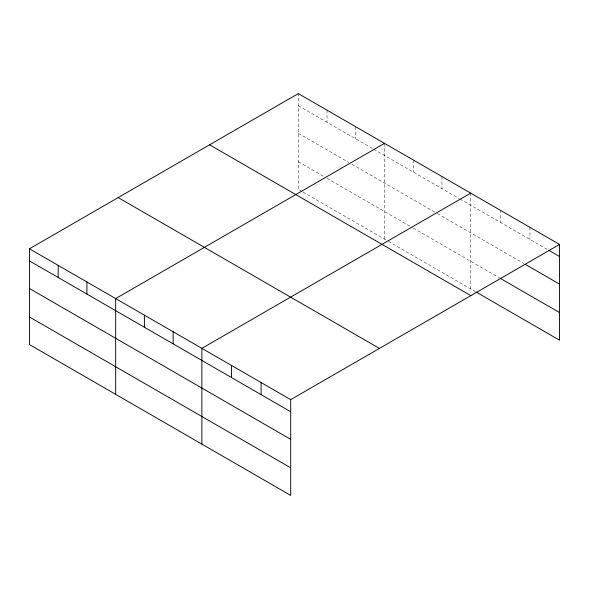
<?xml version="1.0" encoding="UTF-8"?>
<svg xmlns="http://www.w3.org/2000/svg" width="589" height="589" viewBox="0 0 589 589"><rect width="100%" height="100%" fill="white"/><g stroke="black" fill="none" stroke-linecap="round" stroke-linejoin="round"><path stroke-width="0.44" stroke-dasharray="2.94 2.21" d="M298.292 105.689L372.852 148.737M373.632 149.186L459.074 198.515M459.847 198.957L547.858 249.773M298.292 133.298L348.776 162.446M351.883 164.243L436.545 213.122M437.325 213.571L523.709 263.445M298.292 161.747L323.921 176.545M327.028 178.342L412.469 227.671M413.242 228.12L500.333 278.398M302.172 191.602L298.292 189.363L298.292 93.592M302.952 192.051L387.614 240.93M388.387 241.38L475.397 291.614M529.938 227.332L529.938 239.428M500.333 210.236L500.333 222.333M470.721 193.14L470.721 288.912M441.986 176.553L441.986 188.649M413.242 159.958L413.242 172.054M384.507 143.363L384.507 239.134M355.763 126.775L355.763 138.871M327.028 110.18L327.028 122.276"/><path stroke-width="0.88" d="M29.45 248.801L290.708 399.636L290.708 495.408L29.45 344.572L29.45 248.801L298.292 93.592L559.55 244.428L559.55 340.199L476.177 292.063M384.507 143.363L115.665 298.579L115.665 394.35M470.721 193.14L201.88 348.357L201.88 444.128M290.708 399.636L559.55 244.428M548.639 250.222L559.55 256.524M525.263 264.343L559.55 284.134M500.333 278.398L559.55 312.582M209.574 144.806L470.832 295.649M118.168 197.58L379.426 348.416M29.45 260.898L290.708 411.733M29.45 288.514L290.708 439.35M29.45 316.963L290.708 467.799M261.104 382.541L261.104 394.637M231.492 365.452L231.492 377.549M173.144 331.762L173.144 343.858M144.408 315.167L144.408 327.27M86.929 281.984L86.929 294.08M58.186 265.396L58.186 277.493"/></g></svg>
